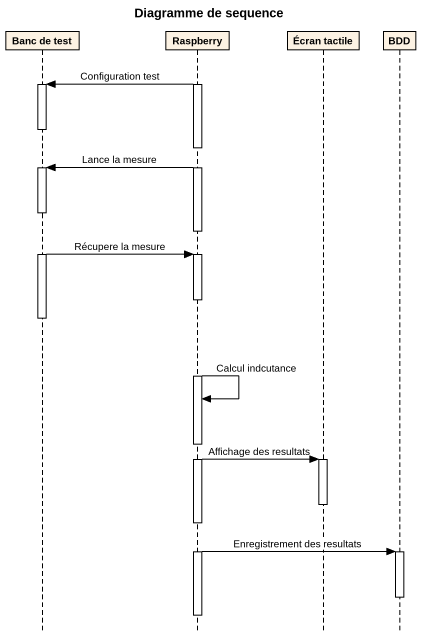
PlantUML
@startuml
title Diagramme de sequence
hide footbox
participant "Banc de test" as Banc_de_test
participant Raspberry
participant "Écran tactile" as Écran_tactile
participant BDD

activate Raspberry
Raspberry -> Banc_de_test : Configuration test
activate Banc_de_test
deactivate Banc_de_test
Raspberry -> Banc_de_test : Lance la mesure
activate Banc_de_test
deactivate Raspberry
Banc_de_test -> Raspberry : Récupere la mesure
activate Raspberry
deactivate Banc_de_test
Raspberry -> Raspberry : Calcul indcutance
Raspberry -> Écran_tactile : Affichage des resultats
activate Écran_tactile
deactivate Écran_tactile
Raspberry -> BDD : Enregistrement des resultats
activate BDD
deactivate BDD
deactivate Raspberry
@enduml
